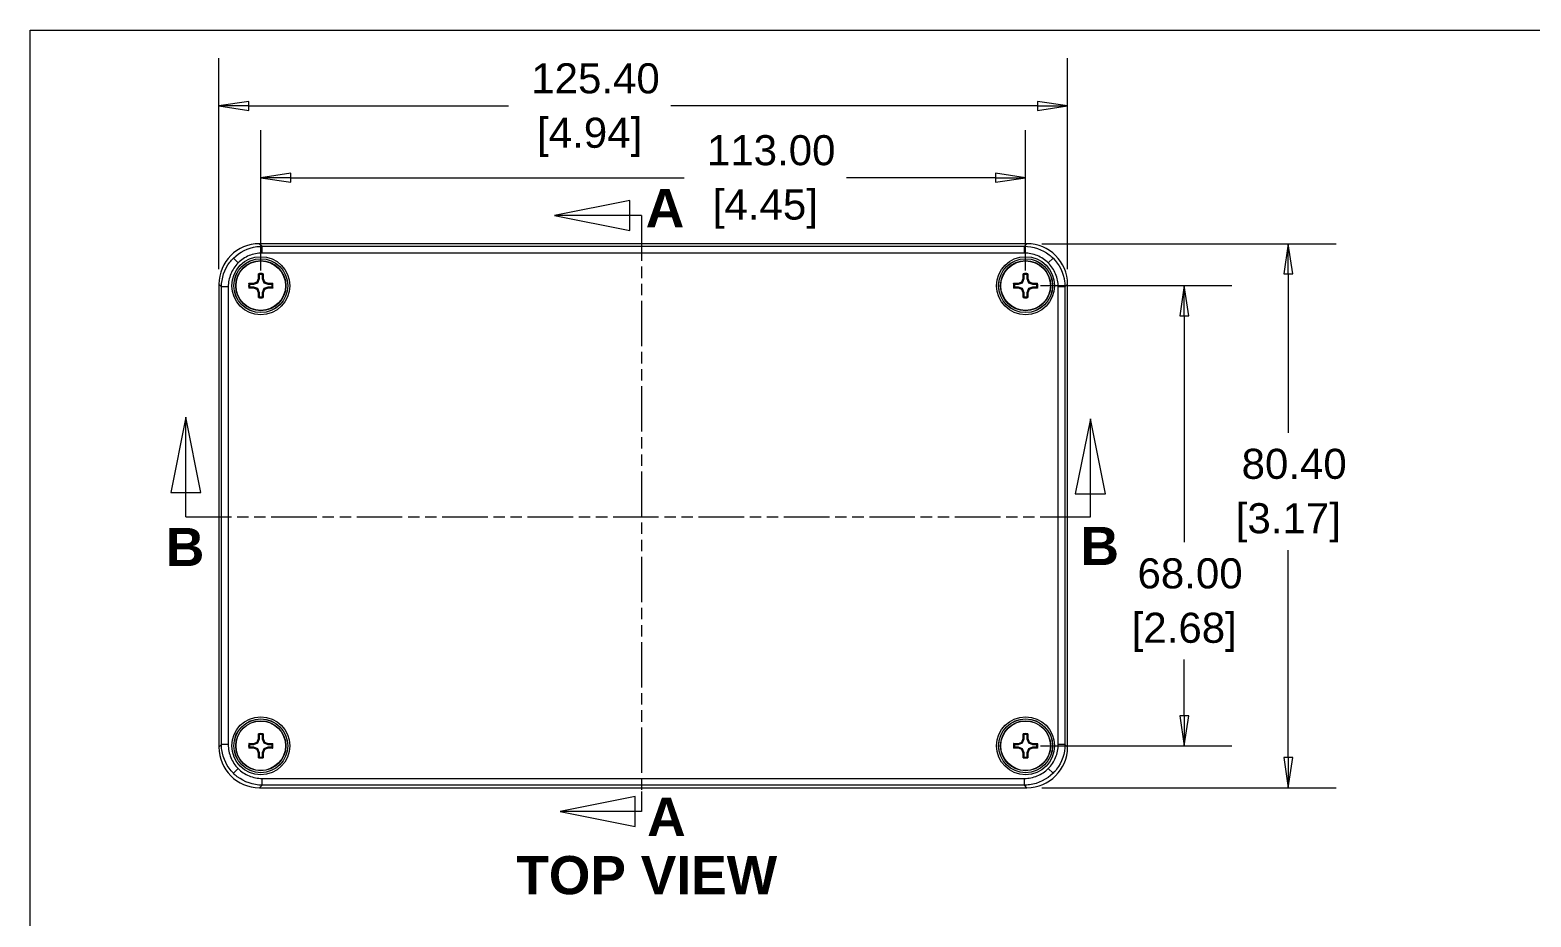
# Model space of a CAD drawing. Header units: millimetres. Extents: x 13 to 608, y 13 to 467.
# Drawn here: x 19.8 to 241.5, y 328.9 to 460 of the extents above; entities that cross this region are included whole.
import ezdxf

# ---------------------------------------------------------------- set-up
doc = ezdxf.new("R2010")
doc.units = ezdxf.units.MM
doc.header["$LTSCALE"] = 2.222222
doc.linetypes.add('DOUBLE_DASH_CHAIN', pattern=[1.2403, 0.6614, -0.0827, 0.1654, -0.0827, 0.1654, -0.0827])
for name, color, linetype, lineweight in [('Dimension (ANSI)', 7, 'Continuous', 9), ('Section Line (ANSI)', 7, 'DOUBLE_DASH_CHAIN', 9), ('Sketch Geometry (ANSI)', 7, 'Continuous', 9), ('Symbol (ANSI)', 7, 'Continuous', 9), ('Visible (ANSI)', 7, 'Continuous', 9), ('Visible Narrow (ANSI)', 7, 'Continuous', 9)]:
    doc.layers.add(name, color=color, linetype=linetype, lineweight=lineweight)
doc.styles.add('Label Text (ANSI)', font='arialbd.ttf')
doc.styles.add('Note Text (ANSI)', font='arial.ttf')
doc.dimstyles.new('Default - mm (ANSI)', dxfattribs={"dimscale": 2.222222, "dimtxt": 2, "dimasz": 2, "dimexe": 3.175, "dimexo": 1, "dimgap": 0.8, "dimtad": 0, "dimtih": 1, "dimtoh": 1, "dimrnd": 1e-08, "dimzin": 4, "dimdsep": 46, "dimtxsty": 'Note Text (ANSI)', "dimblk": 'Filled-1', "dimcen": 0.09, "dimdle": 10, "dimclrd": 256, "dimclre": 256, "dimclrt": 256, "dimadec": 1, "dimazin": 0, "dimtfac": 1.524, "dimtofl": 0, "dimtmove": 0, "dimatfit": 3, "dimfxl": 1, "dimtolj": 1, "dimtzin": 0, "dimlwd": -1, "dimlwe": -1, "dimarcsym": 0})

# ---------------------------------------------------------------- blocks, each defined once
blk = doc.blocks.new('2dTransSection0')
at = {"layer": 'Section Line (ANSI)', "linetype": 'Continuous'}
for p, q in [((19.254, 181.261), (18.254, 176.261)), ((19.254, 176.261), (19.254, 181.261)), ((20.254, 176.261), (19.254, 181.261)), ((79.391, 181.154), (78.391, 176.154)), ((79.391, 176.154), (79.391, 181.154)), ((80.391, 176.154), (79.391, 181.154)), ((18.254, 176.261), (20.254, 176.261)), ((19.254, 174.631), (19.254, 176.261)), ((78.391, 176.154), (80.391, 176.154)), ((79.391, 174.631), (79.391, 176.154)), ((19.254, 174.631), (20.595, 174.631)), ((78.05, 174.631), (79.391, 174.631))]:
    blk.add_line(p, q, dxfattribs=at)
at = {"layer": 'Section Line (ANSI)', "linetype": 'DOUBLE_DASH_CHAIN', "ltscale": 2.061071}
blk.add_line((19.254, 174.631), (79.391, 174.631), dxfattribs=at)
at = {"layer": 'Section Line (ANSI)', "linetype": 'Continuous', "flags": 128}
for points in [[(20.254, 176.261), (19.254, 181.261), (18.254, 176.261), (20.254, 176.261)], [(80.391, 176.154), (79.391, 181.154), (78.391, 176.154), (80.391, 176.154)]]:
    blk.add_lwpolyline(points, dxfattribs=at)
at = {"layer": 'Section Line (ANSI)'}
for points in [[(20.254, 176.261), (19.254, 181.261), (18.254, 176.261), (20.254, 176.261)], [(80.391, 176.154), (79.391, 181.154), (78.391, 176.154), (80.391, 176.154)]]:
    blk.add_solid(points, dxfattribs=at)
at = {"layer": 'Section Line (ANSI)', "char_height": 2.54, "attachment_point": 7, "style": 'Label Text (ANSI)'}
for insert in [(17.921, 171.358), (78.736, 171.426)]:
    blk.add_mtext('B', dxfattribs=dict(at, insert=insert))
blk = doc.blocks.new('2dTransSection1')
at = {"layer": 'Section Line (ANSI)', "linetype": 'Continuous'}
for p, q in [((48.773, 195.678), (43.773, 194.678)), ((48.773, 193.678), (48.773, 195.678)), ((48.773, 194.678), (43.773, 194.678)), ((43.773, 194.678), (48.773, 193.678)), ((49.556, 194.678), (48.773, 194.678)), ((49.556, 194.678), (49.556, 193.339)), ((49.135, 156.036), (44.135, 155.036)), ((49.135, 154.036), (49.135, 156.036)), ((49.556, 156.375), (49.556, 155.036)), ((49.135, 155.036), (44.135, 155.036)), ((44.135, 155.036), (49.135, 154.036)), ((49.556, 155.036), (49.135, 155.036))]:
    blk.add_line(p, q, dxfattribs=at)
at = {"layer": 'Section Line (ANSI)', "linetype": 'DOUBLE_DASH_CHAIN', "ltscale": 2.058818}
blk.add_line((49.556, 194.678), (49.556, 155.036), dxfattribs=at)
at = {"layer": 'Section Line (ANSI)', "linetype": 'Continuous', "flags": 128}
for points in [[(48.773, 195.678), (43.773, 194.678), (48.773, 193.678), (48.773, 195.678)], [(49.135, 156.036), (44.135, 155.036), (49.135, 154.036), (49.135, 156.036)]]:
    blk.add_lwpolyline(points, dxfattribs=at)
at = {"layer": 'Section Line (ANSI)'}
for points in [[(48.773, 195.678), (43.773, 194.678), (48.773, 193.678), (48.773, 195.678)], [(49.135, 156.036), (44.135, 155.036), (49.135, 154.036), (49.135, 156.036)]]:
    blk.add_solid(points, dxfattribs=at)
at = {"layer": 'Section Line (ANSI)', "char_height": 2.54, "attachment_point": 7, "style": 'Label Text (ANSI)'}
for insert in [(49.828, 193.896), (49.923, 153.407)]:
    blk.add_mtext('A', dxfattribs=dict(at, insert=insert))
blk = doc.blocks.new('Borders Default Border')
at = {"layer": 'Sketch Geometry (ANSI)', "flags": 128}
blk.add_lwpolyline([(8.89, 8.89), (8.89, 207.01), (270.51, 207.01), (270.51, 8.89), (8.89, 8.89)], dxfattribs=at)
blk = doc.blocks.new('Filled-1')
at = {"color": 0}
for p, q in [((0, 0), (-1, 0.15)), ((-1, 0.15), (-1, -0.15)), ((-1, 0), (0, 0)), ((-1, -0.15), (0, 0))]:
    blk.add_line(p, q, dxfattribs=at)
at = {"color": 0, "flags": 128}
blk.add_lwpolyline([(-1, -0.15), (0, 0), (-1, 0.15), (-1, -0.15)], dxfattribs=at)
at = {"color": 0}
blk.add_solid([(-1, -0.15), (0, 0), (-1, 0.15), (-1, -0.15)], dxfattribs=at)
blk = doc.blocks.new('*D9')
at = {"layer": 'Defpoints', "color": 0, "transparency": 16777216}
for p in [(47.66, 448.8), (47.66, 422.44), (173.06, 422.44)]:
    blk.add_point(p, dxfattribs=at)
at = {"layer": 'Dimension (ANSI)', "transparency": 16777216}
for p, q in [((47.66, 424.66), (47.66, 455.86)), ((173.06, 424.66), (173.06, 455.86)), ((52.1, 448.8), (90.47, 448.8)), ((168.61, 448.8), (114.44, 448.8))]:
    blk.add_line(p, q, dxfattribs=at)
at = {"layer": 'Dimension (ANSI)', "transparency": 16777216, "xscale": 4.444444444444445, "yscale": 4.444444444444445, "zscale": 4.444444444444445, "rotation": 180}
blk.add_blockref('Filled-1', (47.66, 448.8), dxfattribs=at)
at = {"layer": 'Dimension (ANSI)', "transparency": 16777216, "xscale": 4.444444444444445, "yscale": 4.444444444444445, "zscale": 4.444444444444445}
blk.add_blockref('Filled-1', (173.06, 448.8), dxfattribs=at)
at = {"layer": 'Dimension (ANSI)', "transparency": 16777216, "attachment_point": 5, "style": 'Note Text (ANSI)'}
for s, insert, char_height in [('\\A1; 125.40', (102.45, 452.85), 4.4444), ('\\A1;[4.94]', (102.45, 444.17), 4.444)]:
    blk.add_mtext(s, dxfattribs=dict(at, insert=insert, char_height=char_height))
blk = doc.blocks.new('*D10')
at = {"layer": 'Defpoints', "color": 0, "transparency": 16777216}
for p in [(167.06, 428.44), (205.68, 428.44), (167.06, 348.04)]:
    blk.add_point(p, dxfattribs=at)
at = {"layer": 'Dimension (ANSI)', "transparency": 16777216}
for p, q in [((169.28, 428.44), (212.73, 428.44)), ((205.68, 423.99), (205.68, 400.5)), ((205.68, 352.48), (205.68, 383.16)), ((169.28, 348.04), (212.73, 348.04))]:
    blk.add_line(p, q, dxfattribs=at)
at = {"layer": 'Dimension (ANSI)', "transparency": 16777216, "xscale": 4.444444444444445, "yscale": 4.444444444444445, "zscale": 4.444444444444445}
for p, rotation in [((205.68, 428.44), 90), ((205.68, 348.04), 270)]:
    blk.add_blockref('Filled-1', p, dxfattribs=dict(at, rotation=rotation))
at = {"layer": 'Dimension (ANSI)', "transparency": 16777216, "char_height": 4.444, "attachment_point": 5, "style": 'Note Text (ANSI)'}
for s, insert in [('\\A1; 80.40', (205.68, 395.88)), ('\\A1;[3.17]', (205.68, 387.2))]:
    blk.add_mtext(s, dxfattribs=dict(at, insert=insert))
blk = doc.blocks.new('*D11')
at = {"layer": 'Defpoints', "color": 0, "transparency": 16777216}
for p in [(166.86, 422.24), (166.86, 354.24), (190.3, 354.24)]:
    blk.add_point(p, dxfattribs=at)
at = {"layer": 'Dimension (ANSI)', "transparency": 16777216}
for p, q in [((169.08, 422.24), (197.35, 422.24)), ((190.3, 417.79), (190.3, 384.31)), ((190.3, 358.68), (190.3, 366.97)), ((169.08, 354.24), (197.35, 354.24))]:
    blk.add_line(p, q, dxfattribs=at)
at = {"layer": 'Dimension (ANSI)', "transparency": 16777216, "xscale": 4.444444444444445, "yscale": 4.444444444444445, "zscale": 4.444444444444445}
for p, rotation in [((190.3, 422.24), 90), ((190.3, 354.24), 270)]:
    blk.add_blockref('Filled-1', p, dxfattribs=dict(at, rotation=rotation))
at = {"layer": 'Dimension (ANSI)', "transparency": 16777216, "char_height": 4.444, "attachment_point": 5, "style": 'Note Text (ANSI)'}
for s, insert in [('\\A1; 68.00', (190.3, 379.69)), ('\\A1;[2.68]', (190.3, 371.01))]:
    blk.add_mtext(s, dxfattribs=dict(at, insert=insert))
blk = doc.blocks.new('*D12')
at = {"layer": 'Defpoints', "color": 0, "transparency": 16777216}
for p in [(166.86, 438.18), (53.86, 422.24), (166.86, 422.24)]:
    blk.add_point(p, dxfattribs=at)
at = {"layer": 'Dimension (ANSI)', "transparency": 16777216}
for p, q in [((53.86, 424.46), (53.86, 445.24)), ((166.86, 424.46), (166.86, 445.24)), ((58.3, 438.18), (116.43, 438.18)), ((162.41, 438.18), (140.4, 438.18))]:
    blk.add_line(p, q, dxfattribs=at)
at = {"layer": 'Dimension (ANSI)', "transparency": 16777216, "xscale": 4.444444444444445, "yscale": 4.444444444444445, "zscale": 4.444444444444445, "rotation": 180}
blk.add_blockref('Filled-1', (53.86, 438.18), dxfattribs=at)
at = {"layer": 'Dimension (ANSI)', "transparency": 16777216, "xscale": 4.444444444444445, "yscale": 4.444444444444445, "zscale": 4.444444444444445}
blk.add_blockref('Filled-1', (166.86, 438.18), dxfattribs=at)
at = {"layer": 'Dimension (ANSI)', "transparency": 16777216, "attachment_point": 5, "style": 'Note Text (ANSI)'}
for s, insert, char_height in [('\\A1; 113.00', (128.41, 442.23), 4.4444), ('\\A1;[4.45]', (128.41, 433.56), 4.444)]:
    blk.add_mtext(s, dxfattribs=dict(at, insert=insert, char_height=char_height))

msp = doc.modelspace()

# ---------------------------------------------------------------- linework, layer by layer
at = {"layer": 'Visible (ANSI)'}
for p, q in [((167.059, 428.438), (53.655, 428.438)), ((167.059, 428.438), (53.655, 428.438)), ((53.507, 423.304), (53.507, 424.004)), ((53.648, 423.277), (53.648, 423.884)), ((54.066, 423.884), (54.066, 423.277)), ((54.207, 424.004), (54.207, 423.304)), ((166.507, 423.304), (166.507, 424.004)), ((166.648, 423.277), (166.648, 423.884)), ((167.066, 423.884), (167.066, 423.277)), ((167.207, 424.004), (167.207, 423.304)), ((47.657, 422.44), (47.657, 354.036)), ((47.657, 422.44), (47.657, 354.036)), ((52.091, 422.588), (52.791, 422.588)), ((52.791, 421.888), (52.091, 421.888)), ((52.211, 422.447), (52.818, 422.447)), ((52.818, 422.029), (52.211, 422.029)), ((52.791, 422.588), (53.307, 422.788)), ((52.791, 422.588), (52.818, 422.447)), ((52.791, 421.888), (52.818, 422.029)), ((53.307, 421.688), (52.791, 421.888)), ((52.818, 422.447), (53.416, 422.679)), ((53.416, 421.797), (52.818, 422.029)), ((53.307, 422.788), (53.507, 423.304)), ((53.307, 422.788), (53.416, 422.679)), ((53.307, 421.688), (53.416, 421.797)), ((53.507, 421.172), (53.307, 421.688)), ((53.416, 422.679), (53.648, 423.277)), ((53.648, 421.199), (53.416, 421.797)), ((53.507, 423.304), (53.648, 423.277)), ((54.207, 423.304), (54.066, 423.277)), ((54.066, 423.277), (54.298, 422.679)), ((54.298, 421.797), (54.066, 421.199)), ((54.207, 423.304), (54.407, 422.788)), ((54.407, 421.688), (54.207, 421.172)), ((54.407, 422.788), (54.298, 422.679)), ((54.298, 422.679), (54.896, 422.447)), ((54.896, 422.029), (54.298, 421.797)), ((54.407, 421.688), (54.298, 421.797)), ((54.407, 422.788), (54.923, 422.588)), ((54.923, 421.888), (54.407, 421.688)), ((54.923, 422.588), (54.896, 422.447)), ((54.896, 422.447), (55.503, 422.447)), ((54.923, 421.888), (54.896, 422.029)), ((55.503, 422.029), (54.896, 422.029)), ((54.923, 422.588), (55.623, 422.588)), ((55.623, 421.888), (54.923, 421.888)), ((165.091, 422.588), (165.791, 422.588)), ((165.791, 421.888), (165.091, 421.888)), ((165.211, 422.447), (165.818, 422.447)), ((165.818, 422.029), (165.211, 422.029)), ((165.791, 422.588), (166.307, 422.788)), ((165.791, 422.588), (165.818, 422.447)), ((165.791, 421.888), (165.818, 422.029)), ((166.307, 421.688), (165.791, 421.888)), ((165.818, 422.447), (166.416, 422.679)), ((166.416, 421.797), (165.818, 422.029)), ((166.307, 422.788), (166.507, 423.304)), ((166.307, 422.788), (166.416, 422.679)), ((166.307, 421.688), (166.416, 421.797)), ((166.507, 421.172), (166.307, 421.688)), ((166.416, 422.679), (166.648, 423.277)), ((166.648, 421.199), (166.416, 421.797)), ((166.507, 423.304), (166.648, 423.277)), ((167.207, 423.304), (167.066, 423.277)), ((167.066, 423.277), (167.298, 422.679)), ((167.298, 421.797), (167.066, 421.199)), ((167.207, 423.304), (167.407, 422.788)), ((167.407, 421.688), (167.207, 421.172)), ((167.407, 422.788), (167.298, 422.679)), ((167.298, 422.679), (167.896, 422.447)), ((167.896, 422.029), (167.298, 421.797)), ((167.407, 421.688), (167.298, 421.797)), ((167.407, 422.788), (167.923, 422.588)), ((167.923, 421.888), (167.407, 421.688)), ((167.923, 422.588), (167.896, 422.447)), ((167.896, 422.447), (168.503, 422.447)), ((167.923, 421.888), (167.896, 422.029)), ((168.503, 422.029), (167.896, 422.029)), ((167.923, 422.588), (168.623, 422.588)), ((168.623, 421.888), (167.923, 421.888)), ((173.057, 354.036), (173.057, 422.44)), ((173.057, 354.036), (173.057, 422.44)), ((53.507, 421.172), (53.648, 421.199)), ((53.507, 420.472), (53.507, 421.172)), ((53.648, 420.592), (53.648, 421.199)), ((54.207, 421.172), (54.066, 421.199)), ((54.066, 421.199), (54.066, 420.592)), ((54.207, 421.172), (54.207, 420.472)), ((166.507, 421.172), (166.648, 421.199)), ((166.507, 420.472), (166.507, 421.172)), ((166.648, 420.592), (166.648, 421.199)), ((167.207, 421.172), (167.066, 421.199)), ((167.066, 421.199), (167.066, 420.592)), ((167.207, 421.172), (167.207, 420.472)), ((53.307, 354.788), (53.507, 355.304)), ((53.416, 354.679), (53.648, 355.277)), ((53.507, 355.304), (53.507, 356.004)), ((53.507, 355.304), (53.648, 355.277)), ((53.648, 355.277), (53.648, 355.884)), ((54.066, 355.884), (54.066, 355.277)), ((54.207, 355.304), (54.066, 355.277)), ((54.066, 355.277), (54.298, 354.679)), ((54.207, 356.004), (54.207, 355.304)), ((54.207, 355.304), (54.407, 354.788)), ((166.307, 354.788), (166.507, 355.304)), ((166.416, 354.679), (166.648, 355.277)), ((166.507, 355.304), (166.507, 356.004)), ((166.507, 355.304), (166.648, 355.277)), ((166.648, 355.277), (166.648, 355.884)), ((167.066, 355.884), (167.066, 355.277)), ((167.207, 355.304), (167.066, 355.277)), ((167.066, 355.277), (167.298, 354.679)), ((167.207, 356.004), (167.207, 355.304)), ((167.207, 355.304), (167.407, 354.788)), ((52.091, 354.588), (52.791, 354.588)), ((52.791, 353.888), (52.091, 353.888)), ((52.211, 354.447), (52.818, 354.447)), ((52.818, 354.029), (52.211, 354.029)), ((52.791, 354.588), (53.307, 354.788)), ((52.791, 354.588), (52.818, 354.447)), ((52.791, 353.888), (52.818, 354.029)), ((53.307, 353.688), (52.791, 353.888)), ((52.818, 354.447), (53.416, 354.679)), ((53.416, 353.797), (52.818, 354.029)), ((53.307, 354.788), (53.416, 354.679)), ((53.307, 353.688), (53.416, 353.797)), ((53.507, 353.172), (53.307, 353.688)), ((53.648, 353.199), (53.416, 353.797)), ((53.507, 353.172), (53.648, 353.199)), ((53.507, 352.472), (53.507, 353.172)), ((53.648, 352.592), (53.648, 353.199)), ((54.298, 353.797), (54.066, 353.199)), ((54.207, 353.172), (54.066, 353.199)), ((54.066, 353.199), (54.066, 352.592)), ((54.407, 353.688), (54.207, 353.172)), ((54.207, 353.172), (54.207, 352.472)), ((54.407, 354.788), (54.298, 354.679)), ((54.298, 354.679), (54.896, 354.447)), ((54.896, 354.029), (54.298, 353.797)), ((54.407, 353.688), (54.298, 353.797)), ((54.407, 354.788), (54.923, 354.588)), ((54.923, 353.888), (54.407, 353.688)), ((54.923, 354.588), (54.896, 354.447)), ((54.896, 354.447), (55.503, 354.447)), ((54.923, 353.888), (54.896, 354.029)), ((55.503, 354.029), (54.896, 354.029)), ((54.923, 354.588), (55.623, 354.588)), ((55.623, 353.888), (54.923, 353.888)), ((165.091, 354.588), (165.791, 354.588)), ((165.791, 353.888), (165.091, 353.888)), ((165.211, 354.447), (165.818, 354.447)), ((165.818, 354.029), (165.211, 354.029)), ((165.791, 354.588), (166.307, 354.788)), ((165.791, 354.588), (165.818, 354.447)), ((165.791, 353.888), (165.818, 354.029)), ((166.307, 353.688), (165.791, 353.888)), ((165.818, 354.447), (166.416, 354.679)), ((166.416, 353.797), (165.818, 354.029)), ((166.307, 354.788), (166.416, 354.679)), ((166.307, 353.688), (166.416, 353.797)), ((166.507, 353.172), (166.307, 353.688)), ((166.648, 353.199), (166.416, 353.797)), ((166.507, 353.172), (166.648, 353.199)), ((166.507, 352.472), (166.507, 353.172)), ((166.648, 352.592), (166.648, 353.199)), ((167.298, 353.797), (167.066, 353.199)), ((167.207, 353.172), (167.066, 353.199)), ((167.066, 353.199), (167.066, 352.592)), ((167.407, 353.688), (167.207, 353.172)), ((167.207, 353.172), (167.207, 352.472)), ((167.407, 354.788), (167.298, 354.679)), ((167.298, 354.679), (167.896, 354.447)), ((167.896, 354.029), (167.298, 353.797)), ((167.407, 353.688), (167.298, 353.797)), ((167.407, 354.788), (167.923, 354.588)), ((167.923, 353.888), (167.407, 353.688)), ((167.923, 354.588), (167.896, 354.447)), ((167.896, 354.447), (168.503, 354.447)), ((167.923, 353.888), (167.896, 354.029)), ((168.503, 354.029), (167.896, 354.029)), ((167.923, 354.588), (168.623, 354.588)), ((168.623, 353.888), (167.923, 353.888)), ((53.655, 348.038), (167.059, 348.038)), ((53.655, 348.038), (167.059, 348.038))]:
    msp.add_line(p, q, dxfattribs=at)
for centre, radius in [((53.857, 422.238), 3.974), ((53.857, 422.238), 3.7), ((53.857, 422.238), 3.66), ((166.857, 422.238), 3.974), ((166.857, 422.238), 3.7), ((166.857, 422.238), 3.66), ((53.857, 354.238), 3.974), ((53.857, 354.238), 3.7), ((53.857, 354.238), 3.66), ((166.857, 354.238), 3.974), ((166.857, 354.238), 3.7), ((166.857, 354.238), 3.66)]:
    msp.add_circle(centre, radius, dxfattribs=at)
for centre, radius, start, end in [((53.857, 422.238), 1.8, 78.78773, 101.21227), ((53.857, 422.238), 1.659, 82.76455, 97.23545), ((166.857, 422.238), 1.8, 78.78773, 101.21227), ((166.857, 422.238), 1.659, 82.76455, 97.23545), ((53.857, 422.238), 1.8, 168.78773, 191.21227), ((53.857, 422.238), 1.659, 172.76455, 187.23545), ((53.857, 422.238), 1.659, 352.76455, 7.23545), ((53.857, 422.238), 1.8, 348.78773, 11.21227), ((166.857, 422.238), 1.8, 168.78773, 191.21227), ((166.857, 422.238), 1.659, 172.76455, 187.23545), ((166.857, 422.238), 1.659, 352.76455, 7.23545), ((166.857, 422.238), 1.8, 348.78773, 11.21227), ((53.857, 422.238), 1.8, 258.78773, 281.21227), ((53.857, 422.238), 1.659, 262.76455, 277.23545), ((166.857, 422.238), 1.8, 258.78773, 281.21227), ((166.857, 422.238), 1.659, 262.76455, 277.23545), ((53.857, 354.238), 1.8, 78.78773, 101.21227), ((53.857, 354.238), 1.659, 82.76455, 97.23545), ((166.857, 354.238), 1.8, 78.78773, 101.21227), ((166.857, 354.238), 1.659, 82.76455, 97.23545), ((53.857, 354.238), 1.8, 168.78773, 191.21227), ((53.857, 354.238), 1.659, 172.76455, 187.23545), ((53.857, 354.238), 1.659, 352.76455, 7.23545), ((53.857, 354.238), 1.8, 348.78773, 11.21227), ((166.857, 354.238), 1.8, 168.78773, 191.21227), ((166.857, 354.238), 1.659, 172.76455, 187.23545), ((166.857, 354.238), 1.659, 352.76455, 7.23545), ((166.857, 354.238), 1.8, 348.78773, 11.21227), ((53.857, 354.238), 1.8, 258.78773, 281.21227), ((53.857, 354.238), 1.659, 262.76455, 277.23545), ((166.857, 354.238), 1.8, 258.78773, 281.21227), ((166.857, 354.238), 1.659, 262.76455, 277.23545)]:
    msp.add_arc(centre, radius, start, end, dxfattribs=at)
for centre, major_axis, start_param, end_param in [((53.659, 422.436), (4.246, -4.246), 2.3565371, 3.9266482), ((53.659, 422.436), (4.246, -4.246), 2.3565371, 3.9266482), ((167.055, 422.436), (-4.246, -4.246), 2.3565371, 3.9266482), ((167.055, 422.436), (-4.246, -4.246), 2.3565371, 3.9266482), ((53.659, 354.04), (-4.246, -4.246), 5.4981298, 7.0682409), ((53.659, 354.04), (-4.246, -4.246), 5.4981298, 7.0682409), ((167.055, 354.04), (4.246, -4.246), 5.4981298, 7.0682409), ((167.055, 354.04), (4.246, -4.246), 5.4981298, 7.0682409)]:
    msp.add_ellipse(centre, major_axis=major_axis, ratio=0.999315, start_param=start_param, end_param=end_param, dxfattribs=at)
for points in [[(53.648, 423.884), (53.58, 423.944), (53.507, 424.004)], [(54.207, 424.004), (54.134, 423.944), (54.066, 423.884)], [(166.648, 423.884), (166.58, 423.944), (166.507, 424.004)], [(167.207, 424.004), (167.134, 423.944), (167.066, 423.884)], [(52.211, 422.447), (52.151, 422.515), (52.091, 422.588)], [(52.211, 422.029), (52.151, 421.961), (52.091, 421.888)], [(55.503, 422.447), (55.563, 422.515), (55.623, 422.588)], [(55.503, 422.029), (55.563, 421.961), (55.623, 421.888)], [(165.211, 422.447), (165.151, 422.515), (165.091, 422.588)], [(165.211, 422.029), (165.151, 421.961), (165.091, 421.888)], [(168.503, 422.447), (168.563, 422.515), (168.623, 422.588)], [(168.503, 422.029), (168.563, 421.961), (168.623, 421.888)], [(53.648, 420.592), (53.58, 420.532), (53.507, 420.472)], [(54.066, 420.592), (54.134, 420.532), (54.207, 420.472)], [(166.648, 420.592), (166.58, 420.532), (166.507, 420.472)], [(167.066, 420.592), (167.134, 420.532), (167.207, 420.472)], [(53.648, 355.884), (53.58, 355.944), (53.507, 356.004)], [(54.207, 356.004), (54.134, 355.944), (54.066, 355.884)], [(166.648, 355.884), (166.58, 355.944), (166.507, 356.004)], [(167.207, 356.004), (167.134, 355.944), (167.066, 355.884)], [(52.211, 354.447), (52.151, 354.515), (52.091, 354.588)], [(52.211, 354.029), (52.151, 353.961), (52.091, 353.888)], [(55.503, 354.447), (55.563, 354.515), (55.623, 354.588)], [(55.503, 354.029), (55.563, 353.961), (55.623, 353.888)], [(165.211, 354.447), (165.151, 354.515), (165.091, 354.588)], [(165.211, 354.029), (165.151, 353.961), (165.091, 353.888)], [(168.503, 354.447), (168.563, 354.515), (168.623, 354.588)], [(168.503, 354.029), (168.563, 353.961), (168.623, 353.888)], [(53.648, 352.592), (53.58, 352.532), (53.507, 352.472)], [(54.066, 352.592), (54.134, 352.532), (54.207, 352.472)], [(166.648, 352.592), (166.58, 352.532), (166.507, 352.472)], [(167.066, 352.592), (167.134, 352.532), (167.207, 352.472)]]:
    msp.add_open_spline(points, degree=2, dxfattribs=at)
at = {"layer": 'Visible Narrow (ANSI)'}
for p, q in [((53.655, 428.438), (54.038, 428.055)), ((54.038, 427.055), (54.038, 428.055)), ((54.038, 428.055), (166.676, 428.055)), ((166.676, 428.055), (167.059, 428.438)), ((166.676, 427.055), (166.676, 428.055)), ((50.504, 425.592), (49.797, 426.298)), ((166.676, 427.055), (54.038, 427.055)), ((170.211, 425.592), (170.917, 426.298)), ((48.04, 422.057), (47.657, 422.44)), ((48.04, 354.419), (48.04, 422.057)), ((49.04, 422.057), (48.04, 422.057)), ((49.04, 422.057), (49.04, 354.419)), ((172.674, 422.057), (171.674, 422.057)), ((171.674, 354.419), (171.674, 422.057)), ((173.057, 422.44), (172.674, 422.057)), ((172.674, 422.057), (172.674, 354.419)), ((47.657, 354.036), (48.04, 354.419)), ((49.04, 354.419), (48.04, 354.419)), ((172.674, 354.419), (171.674, 354.419)), ((172.674, 354.419), (173.057, 354.036)), ((50.504, 350.884), (49.797, 350.178)), ((170.211, 350.884), (170.917, 350.178)), ((54.038, 348.421), (53.655, 348.038)), ((54.038, 349.421), (166.676, 349.421)), ((54.038, 348.421), (54.038, 349.421)), ((166.676, 348.421), (54.038, 348.421)), ((166.676, 348.421), (166.676, 349.421)), ((167.059, 348.038), (166.676, 348.421))]:
    msp.add_line(p, q, dxfattribs=at)
for centre, radius in [((53.857, 422.238), 4.285), ((53.857, 422.238), 3.985), ((166.857, 422.238), 4.285), ((166.857, 422.238), 3.985), ((53.857, 354.238), 4.285), ((53.857, 354.238), 3.985), ((166.857, 354.238), 4.285), ((166.857, 354.238), 3.985)]:
    msp.add_circle(centre, radius, dxfattribs=at)
for points, knots in [([(49.797, 426.298), (50.698, 427.199), (51.971, 427.836), (53.262, 428.005), (53.522, 428.038), (53.782, 428.055), (54.038, 428.055)], [0, 0, 0, 0, 0.65357495, 0.65357495, 0.65357495, 0.78505555, 0.78505555, 0.78505555, 0.78505555]), ([(166.676, 428.055), (167.95, 428.055), (169.302, 427.605), (170.333, 426.811), (170.541, 426.651), (170.736, 426.479), (170.917, 426.298)], [5.49812976, 5.49812976, 5.49812976, 5.49812976, 6.15170471, 6.15170471, 6.15170471, 6.28318531, 6.28318531, 6.28318531, 6.28318531]), ([(48.04, 422.057), (48.04, 423.331), (48.49, 424.682), (49.284, 425.714), (49.444, 425.922), (49.616, 426.117), (49.797, 426.298)], [5.49812976, 5.49812976, 5.49812976, 5.49812976, 6.15170471, 6.15170471, 6.15170471, 6.28318531, 6.28318531, 6.28318531, 6.28318531]), ([(54.038, 427.055), (53.383, 427.055), (52.73, 426.925), (51.521, 426.425), (50.966, 426.054), (50.504, 425.592)], [5.49812976, 5.49812976, 5.49812976, 5.49812976, 5.89065753, 5.89065753, 6.28318531, 6.28318531, 6.28318531, 6.28318531]), ([(170.211, 425.592), (169.748, 426.054), (169.194, 426.425), (167.985, 426.925), (167.331, 427.055), (166.676, 427.055)], [0, 0, 0, 0, 0.39252777, 0.39252777, 0.78505555, 0.78505555, 0.78505555, 0.78505555]), ([(170.917, 426.298), (171.818, 425.397), (172.455, 424.124), (172.624, 422.833), (172.658, 422.573), (172.674, 422.313), (172.674, 422.057)], [0, 0, 0, 0, 0.65357495, 0.65357495, 0.65357495, 0.78505555, 0.78505555, 0.78505555, 0.78505555]), ([(50.504, 425.592), (50.041, 425.129), (49.67, 424.575), (49.17, 423.366), (49.04, 422.712), (49.04, 422.057)], [0, 0, 0, 0, 0.39252777, 0.39252777, 0.78505555, 0.78505555, 0.78505555, 0.78505555]), ([(171.674, 422.057), (171.674, 422.712), (171.544, 423.366), (171.044, 424.575), (170.673, 425.129), (170.211, 425.592)], [5.49812976, 5.49812976, 5.49812976, 5.49812976, 5.89065753, 5.89065753, 6.28318531, 6.28318531, 6.28318531, 6.28318531]), ([(49.797, 350.178), (48.896, 351.079), (48.259, 352.352), (48.091, 353.643), (48.057, 353.903), (48.04, 354.163), (48.04, 354.419)], [0, 0, 0, 0, 0.65357495, 0.65357495, 0.65357495, 0.78505555, 0.78505555, 0.78505555, 0.78505555]), ([(49.04, 354.419), (49.04, 353.764), (49.17, 353.11), (49.67, 351.901), (50.041, 351.347), (50.504, 350.884)], [5.49812976, 5.49812976, 5.49812976, 5.49812976, 5.89065753, 5.89065753, 6.28318531, 6.28318531, 6.28318531, 6.28318531]), ([(170.211, 350.884), (170.673, 351.347), (171.044, 351.901), (171.544, 353.11), (171.674, 353.764), (171.674, 354.419)], [0, 0, 0, 0, 0.39252777, 0.39252777, 0.78505555, 0.78505555, 0.78505555, 0.78505555]), ([(172.674, 354.419), (172.674, 353.145), (172.224, 351.794), (171.43, 350.762), (171.27, 350.554), (171.099, 350.359), (170.917, 350.178)], [5.49812976, 5.49812976, 5.49812976, 5.49812976, 6.15170471, 6.15170471, 6.15170471, 6.28318531, 6.28318531, 6.28318531, 6.28318531]), ([(50.504, 350.884), (50.966, 350.422), (51.521, 350.051), (52.73, 349.551), (53.383, 349.421), (54.038, 349.421)], [0, 0, 0, 0, 0.39252777, 0.39252777, 0.78505555, 0.78505555, 0.78505555, 0.78505555]), ([(166.676, 349.421), (167.331, 349.421), (167.985, 349.551), (169.194, 350.051), (169.748, 350.422), (170.211, 350.884)], [5.49812976, 5.49812976, 5.49812976, 5.49812976, 5.89065753, 5.89065753, 6.28318531, 6.28318531, 6.28318531, 6.28318531]), ([(54.038, 348.421), (52.764, 348.421), (51.413, 348.871), (50.381, 349.665), (50.173, 349.825), (49.978, 349.997), (49.797, 350.178)], [5.49812976, 5.49812976, 5.49812976, 5.49812976, 6.15170471, 6.15170471, 6.15170471, 6.28318531, 6.28318531, 6.28318531, 6.28318531]), ([(170.917, 350.178), (170.017, 349.277), (168.743, 348.64), (167.452, 348.471), (167.192, 348.438), (166.932, 348.421), (166.676, 348.421)], [0, 0, 0, 0, 0.65357495, 0.65357495, 0.65357495, 0.78505555, 0.78505555, 0.78505555, 0.78505555])]:
    msp.add_open_spline(points, degree=3, knots=knots, dxfattribs=at)

# ---------------------------------------------------------------- block references
at = {"xscale": 2.222222222222222, "yscale": 2.222222222222222, "zscale": 2.222222222222222}
msp.add_blockref('Borders Default Border', (0, 0), dxfattribs=at)
at = {"layer": 'Section Line (ANSI)', "xscale": 2.222222222222222, "yscale": 2.222222222222222, "zscale": 2.222222222222222}
for name in ['2dTransSection1', '2dTransSection0']:
    msp.add_blockref(name, (0, 0), dxfattribs=at)

# ---------------------------------------------------------------- texts
at = {"layer": 'Symbol (ANSI)', "insert": (91.598, 332.221), "char_height": 5.6444, "attachment_point": 7, "style": 'Label Text (ANSI)'}
msp.add_mtext('TOP VIEW', dxfattribs=at)

# ---------------------------------------------------------------- dimensions: what is measured, and where the dimension line sits
at = {"layer": 'Dimension (ANSI)'}
for base, p1, p2, angle, text, override, picture, middle in [((47.657, 448.801), (173.057, 422.44), (47.657, 422.44), 180, ' <>\\X[4.94]', {"dimgap": 0.8, "dimtih": 0, "dimtoh": 0, "dimdec": 2, "dimpost": '\\X', "dimtol": 0, "dimlim": 0, "dimtp": 0, "dimtm": 0, "dimtdec": 2, "dimatfit": 1}, '*D9', (102.453, 448.801)), ((166.857, 438.18), (53.857, 422.238), (166.857, 422.238), 180, ' <>\\X[4.45]', {"dimgap": 0.8, "dimtih": 0, "dimtoh": 0, "dimdec": 2, "dimpost": '\\X', "dimtol": 0, "dimlim": 0, "dimtp": 0, "dimtm": 0, "dimtdec": 2, "dimatfit": 1}, '*D12', (128.413, 438.18)), ((205.678, 428.438), (167.059, 348.038), (167.059, 428.438), 90, ' <>\\X[3.17]', {"dimgap": 0.8, "dimdec": 2, "dimpost": '\\X', "dimtol": 0, "dimlim": 0, "dimtp": 0, "dimtm": 0, "dimtdec": 2, "dimatfit": 1}, '*D10', (205.678, 391.828)), ((190.298, 354.238), (166.857, 422.238), (166.857, 354.238), 90, ' <>\\X[2.68]', {"dimgap": 0.8, "dimdec": 2, "dimpost": '\\X', "dimtol": 0, "dimlim": 0, "dimtp": 0, "dimtm": 0, "dimtdec": 2, "dimatfit": 1}, '*D11', (190.298, 375.639))]:
    dim = msp.add_linear_dim(base=base, p1=p1, p2=p2, angle=angle, text=text, dimstyle='Default - mm (ANSI)', override=override, dxfattribs=at)
    dim.commit()
    dim.dimension.update_dxf_attribs({"geometry": picture, "text_midpoint": middle, "dimtype": 160})

doc.saveas('drawing.dxf')
